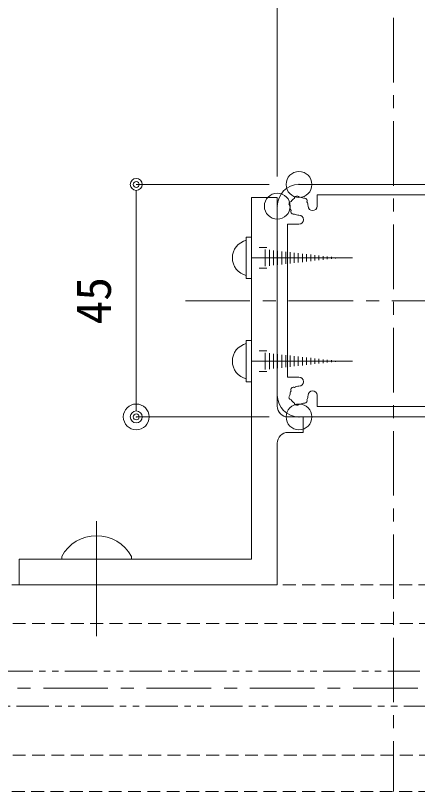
# Model space of a CAD drawing. Units: millimetres, scale not verified. Extents: x -3554 to 3554, y -1188 to 1188.
# Drawn here: x 2968.1 to 3123.8, y -564.2 to -263.8 of the extents above; entities that cross this region are included whole.
import ezdxf
from ezdxf.enums import TextEntityAlignment as Align

# ---------------------------------------------------------------- set-up
doc = ezdxf.new("R2010")
doc.units = ezdxf.units.MM
doc.header["$LTSCALE"] = 20
doc.header["$PDMODE"] = 32
doc.header["$PDSIZE"] = 10
for name, pattern in [('USER1', [2, 1.25, -0.25, 0.25, -0.25]), ('USER2', [1.25, 0.625, -0.125, 0.125, -0.125, 0.125, -0.125]), ('USER3', [0.375, 0.25, -0.125])]:
    doc.linetypes.add(name, pattern=pattern)
for name, color, linetype, lineweight in [('0-0_0', 7, 'Continuous', 18), ('0-1_DEFPOINTS', 7, 'Continuous', 18), ('0-6_2躯体線', 4, 'Continuous', 18), ('0-7_3中心線', 2, 'USER1', 18), ('0-8_41ｱﾙﾐ', 6, 'Continuous', 18), ('0-9_1手摺寸法', 7, 'Continuous', 18), ('0-C_2a', 1, 'USER2', 18), ('0-D_4アルミ', 6, 'Continuous', 18), ('1-1_2躯体隠れ', 6, 'USER3', 18)]:
    doc.layers.add(name, color=color, linetype=linetype, lineweight=lineweight)
doc.styles.add('ＭＳ ゴシック', font='')
doc.styles.get('ＭＳ ゴシック').set_extended_font_data('MS Gothic')

# ---------------------------------------------------------------- blocks, each defined once
blk = doc.blocks.new('_ORIGIN2')
at = {"layer": '0-0_0'}
blk.add_line((-0.5, 0), (-1, 0), dxfattribs=at)
for radius in [0.5, 0.25]:
    blk.add_circle((0, 0), radius, dxfattribs=at)
blk = doc.blocks.new('D82')
at = {"layer": '0-1_DEFPOINTS'}
for p in [(5091.78, 94.77), (5028.74, 4.77), (5091.78, 4.77)]:
    blk.add_point(p, dxfattribs=at)
at = {"layer": '0-9_1手摺寸法'}
for p, q in [((5080.28, 94.77), (5028.74, 94.77)), ((5028.74, 90.17), (5028.74, 9.37)), ((5080.28, 4.77), (5028.74, 4.77))]:
    blk.add_line(p, q, dxfattribs=at)
at = {"layer": '0-9_1手摺寸法', "xscale": 4.6, "yscale": 4.6}
for p, rotation in [((5028.74, 94.77), 90), ((5028.74, 4.77), 270)]:
    blk.add_blockref('_ORIGIN2', p, dxfattribs=dict(at, rotation=rotation))
at = {"layer": '0-9_1手摺寸法', "style": 'ＭＳ ゴシック'}
blk.add_text('45', height=13.49, rotation=90, dxfattribs=at).set_placement((5022.99, 40.57), align=Align.BOTTOM_LEFT)
blk = doc.blocks.new('D84')
at = {"layer": '0-1_DEFPOINTS'}
for p in [(5083.38, 192.82), (5083.38, 86.37), (5173.38, 86.37)]:
    blk.add_point(p, dxfattribs=at)
at = {"layer": '0-9_1手摺寸法'}
for p, q in [((5083.38, 97.87), (5083.38, 192.82)), ((5168.78, 192.82), (5087.98, 192.82)), ((5173.38, 97.87), (5173.38, 192.82))]:
    blk.add_line(p, q, dxfattribs=at)
at = {"layer": '0-9_1手摺寸法', "xscale": 4.6, "yscale": 4.6, "rotation": 180}
blk.add_blockref('_ORIGIN2', (5083.38, 192.82), dxfattribs=at)
at = {"layer": '0-9_1手摺寸法', "xscale": 4.6, "yscale": 4.6}
blk.add_blockref('_ORIGIN2', (5173.38, 192.82), dxfattribs=at)
at = {"layer": '0-9_1手摺寸法', "style": 'ＭＳ ゴシック'}
blk.add_text('45', height=13.49, dxfattribs=at).set_placement((5119.18, 198.57), align=Align.BOTTOM_LEFT)
blk = doc.blocks.new('A$C4E7E0D89')
at = {"layer": '0-8_41ｱﾙﾐ'}
blk.add_line((150, 100), (69.18, 100), dxfattribs=at)
for points in [[(65, 104.18), (65, 110), (59, 110), (59, 104.18)], [(54.82, 100), (0, 100), (0, 0)]]:
    blk.add_lwpolyline(points, dxfattribs=at)
for centre, start, end in [((54.82, 104.18), 270, 0), ((69.18, 104.18), 180, 270)]:
    blk.add_arc(centre, 4.18, start, end, dxfattribs=at)
at = {"layer": '0-D_4アルミ'}
for p, q in [((150, 90), (150, 100)), ((10, 90), (10, 0)), ((150, 90), (10, 90)), ((10, 0), (0, 0))]:
    blk.add_line(p, q, dxfattribs=at)

msp = doc.modelspace()

# ---------------------------------------------------------------- linework, layer by layer
at = {"layer": '0-6_2躯体線'}
for p, q in [((3057.5, -349.6), (3057.5, -365.6)), ((3059.5, -349.6), (3057.5, -349.6)), ((3065.5, -353.6), (3062.5, -353.6)), ((3064.83, -354.36), (3064.83, -360.83)), ((3066.43, -354.54), (3066.43, -360.65)), ((3068.03, -354.72), (3068.03, -360.47)), ((3069.63, -354.9), (3069.63, -360.29)), ((3071.23, -355.08), (3071.23, -360.11)), ((3072.83, -355.26), (3072.83, -359.93)), ((3074.43, -355.44), (3074.43, -359.75)), ((3076.03, -355.62), (3076.03, -359.57)), ((3077.63, -355.8), (3077.63, -359.39)), ((3079.23, -355.98), (3079.23, -359.21)), ((3080.83, -356.16), (3080.83, -359.03)), ((3082.43, -356.34), (3082.43, -358.85)), ((3084.03, -356.52), (3084.03, -358.67)), ((3085.63, -356.7), (3085.63, -358.49)), ((3087.23, -356.88), (3087.23, -358.31)), ((3088.83, -357.06), (3088.83, -358.14)), ((3090.43, -357.24), (3090.43, -357.96)), ((3092.03, -357.42), (3092.03, -357.78)), ((3059.5, -357.6), (3098.59, -357.6)), ((3065.5, -361.6), (3062.5, -361.6)), ((3059.5, -365.6), (3057.5, -365.6)), ((3057.5, -389.6), (3057.5, -405.6)), ((3059.5, -389.6), (3057.5, -389.6)), ((3065.5, -393.6), (3062.5, -393.6)), ((3064.83, -394.36), (3064.83, -400.83)), ((3066.43, -394.54), (3066.43, -400.65)), ((3068.03, -394.72), (3068.03, -400.47)), ((3069.63, -394.9), (3069.63, -400.29)), ((3071.23, -395.08), (3071.23, -400.11)), ((3072.83, -395.26), (3072.83, -399.93)), ((3074.43, -395.44), (3074.43, -399.75)), ((3076.03, -395.62), (3076.03, -399.57)), ((3077.63, -395.8), (3077.63, -399.39)), ((3079.23, -395.98), (3079.23, -399.21)), ((3080.83, -396.16), (3080.83, -399.03)), ((3082.43, -396.34), (3082.43, -398.85)), ((3084.03, -396.52), (3084.03, -398.67)), ((3059.5, -397.6), (3098.59, -397.6)), ((3085.63, -396.7), (3085.63, -398.49)), ((3087.23, -396.88), (3087.23, -398.31)), ((3088.83, -397.06), (3088.83, -398.14)), ((3090.43, -397.24), (3090.43, -397.96)), ((3092.03, -397.42), (3092.03, -397.78)), ((3065.5, -401.6), (3062.5, -401.6)), ((3059.5, -405.6), (3057.5, -405.6)), ((2999.5, -504.05), (2999.5, -459.54)), ((2986, -473.17), (2986, -474.17)), ((2986, -474.17), (3013, -474.17)), ((3013, -473.17), (3013, -474.17))]:
    msp.add_line(p, q, dxfattribs=at)
for centre, radius, start, end in [((3059.08, -357.6), 6.98, 103.067, 256.933), ((3059.08, -397.6), 6.98, 103.067, 256.933), ((2999.5, -480.56), 15.39, 28.6987, 151.3013)]:
    msp.add_arc(centre, radius, start, end, dxfattribs=at)
at = {"layer": '0-7_3中心線'}
for p, q in [((3114.5, -104.65), (3114.5, -564.17)), ((3033.89, -374.17), (3195.12, -374.17)), ((2418.89, -524.17), (3274.5, -524.17))]:
    msp.add_line(p, q, dxfattribs=at)
at = {"layer": '0-8_41ｱﾙﾐ'}
for p, q in [((3151.1, -329.17), (3077.9, -329.17)), ((3144.1, -333.17), (3084.9, -333.17)), ((3084.9, -333.17), (3084.9, -337.57)), ((3069.5, -337.57), (3069.5, -410.77)), ((3077.9, -344.57), (3073.5, -344.57)), ((3073.5, -344.57), (3073.5, -403.77)), ((3077.9, -403.77), (3073.5, -403.77)), ((3084.9, -415.17), (3084.9, -410.77)), ((3144.1, -415.17), (3084.9, -415.17)), ((3151.1, -419.17), (3077.9, -419.17))]:
    msp.add_line(p, q, dxfattribs=at)
for centre, radius, start, end in [((3077.9, -337.57), 8.4, 90, 180), ((3075, -336.79), 1, 97.0243, 165), ((3077.9, -337.57), 3.5, 135, 149.6411), ((3077.9, -337.57), 3.5, 120.3589, 135), ((3077.13, -334.67), 1, 105, 172.9757), ((3077.13, -334.67), 1, 37.0243, 105), ((3077.9, -337.57), 3.5, 75, 89.6411), ((3077.9, -337.57), 3.5, 60.3589, 75), ((3080.02, -335.45), 1, 45, 112.9757), ((3080.02, -335.45), 1, 337.0243, 45), ((3077.9, -337.57), 3.5, 15, 29.6411), ((3075, -336.79), 1, 165, 232.9757), ((3077.9, -337.57), 3.5, 180.3589, 195), ((3077.9, -337.57), 3.5, 195, 209.6411), ((3075.78, -339.69), 1, 157.0243, 225), ((3077.9, -337.57), 3.5, 0.3589, 15), ((3083.15, -337.57), 1.75, 180, 0), ((3075.78, -339.69), 1, 225, 292.9757), ((3077.9, -337.57), 3.5, 240.3589, 255), ((3077.9, -337.57), 3.5, 255, 270), ((3077.9, -342.82), 1.75, 270, 90), ((3077.9, -405.52), 1.75, 270, 90), ((3075.78, -408.65), 1, 135, 202.9757), ((3075.78, -408.65), 1, 67.0243, 135), ((3077.9, -410.77), 3.5, 105, 119.6411), ((3077.9, -410.77), 3.5, 90, 105), ((3077.9, -410.77), 8.4, 180, 270), ((3075, -411.54), 1, 127.0243, 195), ((3077.9, -410.77), 3.5, 165, 179.6411), ((3077.9, -410.77), 3.5, 150.3589, 165), ((3077.9, -410.77), 3.5, 345, 359.6411), ((3083.15, -410.77), 1.75, 360, 180), ((3075, -411.54), 1, 195, 262.9757), ((3077.9, -410.77), 3.5, 210.3589, 225), ((3077.9, -410.77), 3.5, 225, 239.6411), ((3077.13, -413.67), 1, 187.0243, 255), ((3077.13, -413.67), 1, 255, 322.9757), ((3077.9, -410.77), 3.5, 270.3589, 285), ((3077.9, -410.77), 3.5, 285, 299.6411), ((3080.02, -412.89), 1, 247.0243, 315), ((3080.02, -412.89), 1, 315, 22.9757), ((3077.9, -410.77), 3.5, 330.3589, 345)]:
    msp.add_arc(centre, radius, start, end, dxfattribs=at)
at = {"layer": '0-C_2a'}
msp.add_lwpolyline([(2568.5, -531.17), (3174.76, -531.17), (3174.76, -517.57), (2568.5, -517.57)], close=True, dxfattribs=at)
at = {"layer": '1-1_2躯体隠れ'}
for p, q in [((2351.68, -484.17), (3274.5, -484.17)), ((2554.5, -499.17), (3194.5, -499.17)), ((2554.5, -550.17), (3194.5, -550.17)), ((2351.68, -564.17), (3274.5, -564.17))]:
    msp.add_line(p, q, dxfattribs=at)

# ---------------------------------------------------------------- block references
at = {"layer": '0-9_1手摺寸法'}
for name in ['D84', 'D82']:
    msp.add_blockref(name, (-2013.88, -423.94), dxfattribs=at)
at = {"layer": '0-9_1手摺寸法', "xscale": -1, "rotation": 270}
msp.add_blockref('A$C4E7E0D89', (2969.5, -484.17), dxfattribs=at)

doc.saveas('drawing.dxf')
